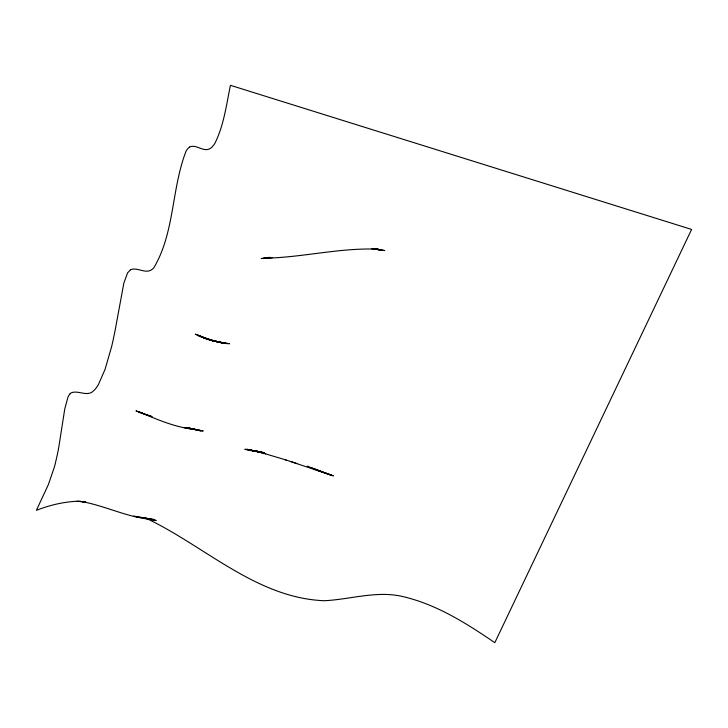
<?xml version="1.0" encoding="UTF-8"?>
<svg xmlns="http://www.w3.org/2000/svg" width="728" height="728" viewBox="0 0 728 728"><rect width="100%" height="100%" fill="white"/><g stroke="black" fill="none" stroke-linecap="round" stroke-linejoin="round"><path stroke-width="1.09" d="M69.997 393.866L68.578 395.877A6.534 1.893 -72.6 0 0 67.977 397.088L64.783 408.845L58.895 446.482A107.972 31.313 -72.6 0 1 57.567 453.599L55.046 464.61A45.209 13.113 -72.6 0 1 54.373 467.076L48.339 484.666L36.4 510.328C50.323 504.895 65.129 501.419 80.116 501.183M130.485 269.797L127.564 272.891L123.842 283.147L115.424 328.765A166.912 48.412 -72.6 0 1 114.742 332.314L113.777 337.055A108.781 31.55 -72.6 0 1 111.602 346.701L105.05 369.405L98.435 384.521A24.07 6.98 -72.6 0 1 95.896 388.297A25.553 7.407 -72.6 0 1 95.15 389.18L94.777 389.589A30.312 8.791 -72.6 0 1 94.058 390.299C87.733 397.606 78.588 389.835 71.28 392.801A16.234 4.705 -72.6 0 0 70.006 393.857M189.562 147.065C196.487 143.653 203.84 153.126 210.647 148.175A26.827 7.781 -72.6 0 0 212.103 146.974L214.159 144.426A15.042 4.359 -72.6 0 0 215.279 142.57C223.942 124.716 226.453 104.559 230.43 85.312L691.6 229.438L494.803 642.688C466.721 623.496 437.109 604.75 403.649 596.76C377.24 590.19 350.832 599.426 324.442 600.718C256.456 598.198 204.568 545.745 145.727 518.072M130.53 269.769C137.483 266.675 145.982 274.784 152.443 269.123A28.765 8.345 -72.6 0 0 153.663 268.041C174.875 232.733 171.335 188.534 186.177 150.905A9.901 2.876 -72.6 0 1 186.823 149.841L188.807 147.593A22.177 6.434 -72.6 0 1 189.535 147.083M269.014 257.439L265.729 258.058L268.614 257.439M265.729 258.058L269.679 257.312M267.758 257.676L261.197 258.558L272.545 257.612M263.545 258.231C301.929 257.694 339.694 247.538 378.151 249.167L371.799 248.712L384.775 250.578L375.302 248.694M76.931 501.255L85.767 502.083L80.562 501.401C105.715 505.587 128.874 518.482 154.736 519.565L133.725 516.197L148.403 518.846M220.393 342.524L229.411 343.725L218.191 342.178L227.263 343.652L211.602 340.504L205.187 338.438L220.393 342.524L211.602 340.504L199.072 336.017L213.795 341.05L222.531 342.833L209.464 339.839L195.359 334.179L211.529 340.404L224.606 342.988M262.053 451.997L249.331 450.223L261.188 452.024M187.233 427.645L203.176 431.003L183.829 427.436L198.799 430.039L190.135 428.746L192.465 429.183C173.501 426.79 155.956 418.9 138.447 411.72L143.625 413.768L135.972 410.865L145.636 414.396M152.298 519.592L143.562 517.954L156.192 520.538L147.384 518.645M264.373 452.652L244.863 449.285L262.016 452.598L246.801 449.258L263.918 453.216L265.729 453.735L257.248 451.396L286.322 460.069M194.249 429.484L200.946 430.921L187.132 427.627M187.933 427.773L191.883 428.883M284.53 459.505L333.379 475.866L316.07 469.824M290.399 461.388L297.024 463.599M144.362 414.014L152.097 416.653L146.528 414.723M315.242 469.333L331.704 475.357L313.277 468.45M324.706 472.845L326.526 473.519M307.243 466.102L312.239 468.059M311.065 467.604L322.822 472.199M205.369 338.411L197.434 335.135L199.481 335.981M253.508 450.577L251.497 450.286L260.087 451.97L253.508 450.577M217.991 341.933L201.21 336.855L209.464 339.839L217.991 341.933M379.889 250.095L374.429 248.521L379.889 250.095"/></g></svg>
